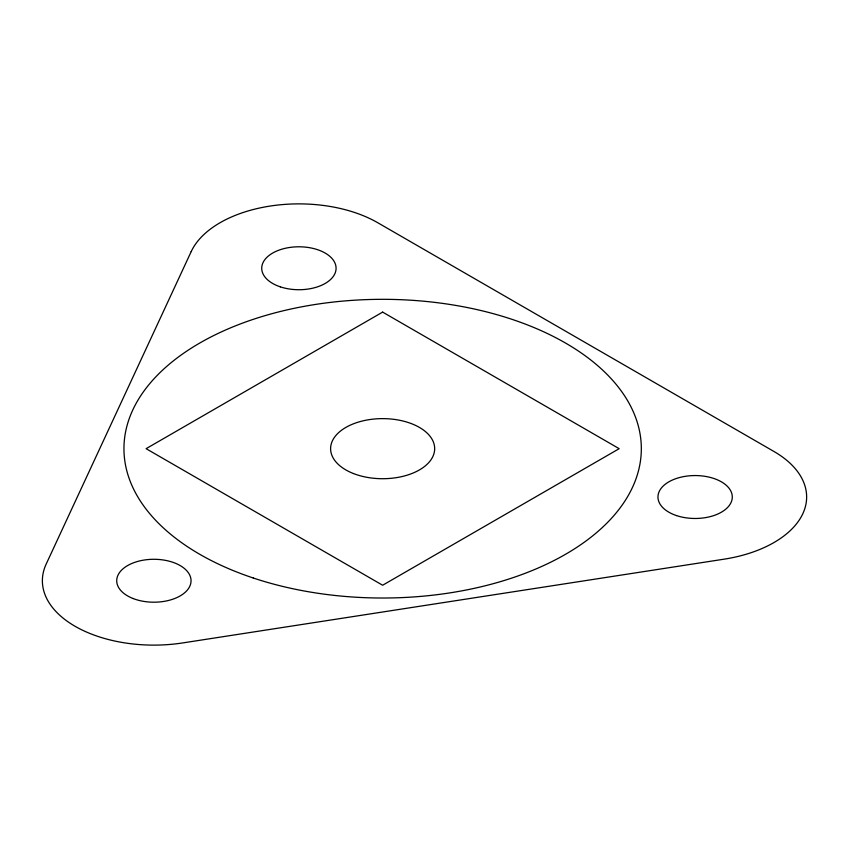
<?xml version="1.0" encoding="UTF-8"?>
<svg xmlns="http://www.w3.org/2000/svg" width="849" height="849" viewBox="0 0 849 849"><rect width="100%" height="100%" fill="white"/><g stroke="black" fill="none" stroke-linecap="round" stroke-linejoin="round"><path stroke-width="1.27" d="M191.195 251.591L46.175 564.086A111.506 64.375 0 0 0 182.737 642.926L723.985 559.194A111.506 64.375 0 0 0 773.97 451.488L377.752 222.735A111.506 64.375 0 0 0 191.195 251.591M382.634 312.103L146.102 448.675L382.634 585.237L619.176 448.675L382.634 312.103M253.289 578.01A258.69 149.35 0 0 0 641.324 448.675A258.69 149.35 0 0 0 253.289 319.33A258.69 149.35 0 0 0 253.289 578.01M280.319 286.845A37.165 21.458 0 0 0 336.077 268.252A37.165 21.458 0 0 0 280.319 249.67A37.165 21.458 0 0 0 280.319 286.845M133.049 598.513A37.165 21.458 0 0 0 190.951 582.276A37.165 21.458 0 0 0 137.634 561.444A37.165 21.458 0 0 0 133.049 598.513M676.536 515.598A37.165 21.458 0 0 0 732.294 497.015A37.165 21.458 0 0 0 676.536 478.433A37.165 21.458 0 0 0 676.536 515.598M353.471 473.551A52.033 30.044 0 0 0 434.539 450.819A52.033 30.044 0 0 0 359.902 421.645A52.033 30.044 0 0 0 353.471 473.551"/></g></svg>
